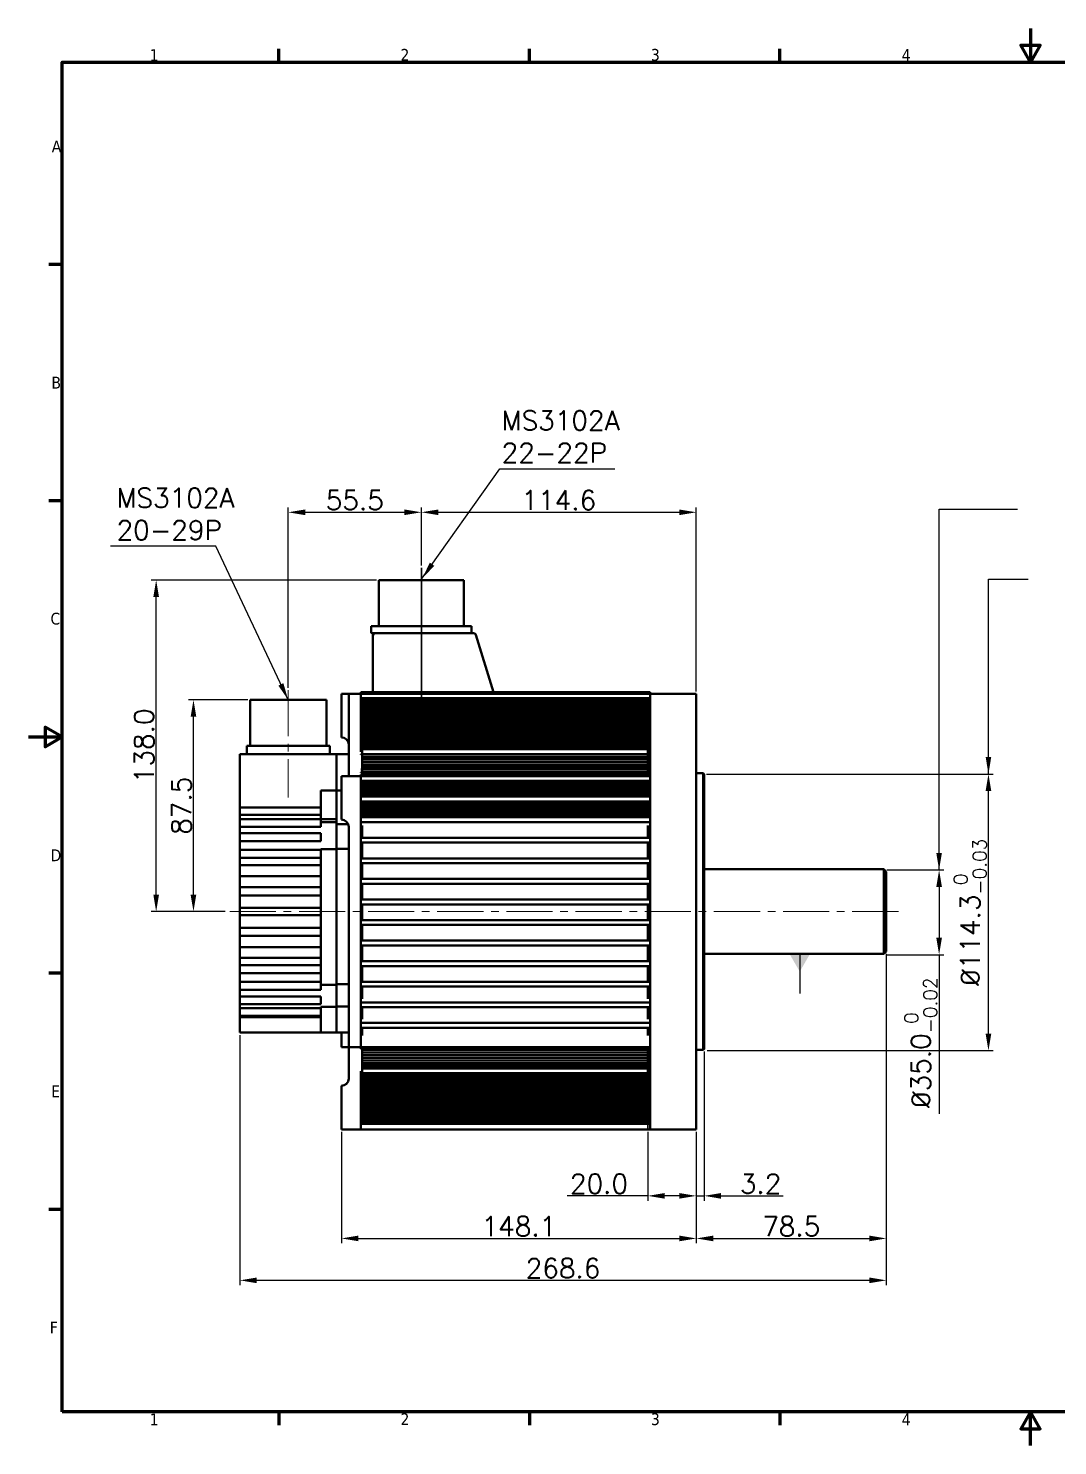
# Model space of a CAD drawing. Header units: millimetres. Extents: x 10 to 1874, y -110 to 593.
# Drawn here: x 10 to 435, y 8 to 593 of the extents above; entities that cross this region are included whole.
import ezdxf

# ---------------------------------------------------------------- set-up
doc = ezdxf.new("R2010")
doc.units = ezdxf.units.MM
doc.linetypes.add('CENTER2', pattern=[28.575, 19.05, -3.175, 3.175, -3.175])
for name, color, linetype, lineweight in [('경계(ISO)', 7, 'Continuous', 70), ('문자', 7, 'Continuous', 20), ('외형선', 7, 'Continuous', 35), ('외형선(ISO)', 7, 'Continuous', 50), ('중심선', 7, 'CENTER2', 18)]:
    doc.layers.add(name, color=color, linetype=linetype, lineweight=lineweight)
doc.styles.get("Standard").update_dxf_attribs({"font": 'romans.shx', "bigfont": 'whgtxt.shx'})
doc.styles.add('주 텍스트 (ISO)', font='')
doc.styles.get('주 텍스트 (ISO)').set_extended_font_data('Tahoma')
doc.dimstyles.new('Annotative', dxfattribs={"dimtxt": 8, "dimasz": 7, "dimexe": 2, "dimexo": 1, "dimgap": 1, "dimtad": 1, "dimdec": 1, "dimzin": 0, "dimdsep": 46, "dimtxsty": 'Standard', "dimcen": 0.09, "dimclrd": 7, "dimclre": 7, "dimadec": 0, "dimazin": 0, "dimtfac": 1, "dimtdec": 1, "dimtmove": 0, "dimatfit": 3, "dimfxl": 1, "dimtolj": 1, "dimtzin": 0, "dimarcsym": 0})

# ---------------------------------------------------------------- blocks, each defined once
blk = doc.blocks.new('*D36')
at = {"layer": 'Defpoints', "color": 0}
for p in [(78.07, 315.78), (101.48, 315.78), (92.23, 228.28)]:
    blk.add_point(p, dxfattribs=at)
at = {"layer": '외형선', "color": 7, "lineweight": -2}
for p, q in [((100.48, 315.78), (76.07, 315.78)), ((78.07, 235.28), (78.07, 308.78)), ((91.23, 228.28), (76.07, 228.28))]:
    blk.add_line(p, q, dxfattribs=at)
at = {"layer": '외형선', "color": 7}
for points in [[(76.9, 308.78), (79.23, 308.78), (78.07, 315.78)], [(76.9, 235.28), (79.23, 235.28), (78.07, 228.28)]]:
    blk.add_solid(points, dxfattribs=at)
at = {"layer": '외형선', "color": 0, "insert": (73.07, 272.03), "char_height": 8, "attachment_point": 5, "rotation": 90}
blk.add_mtext('\\A1;87.5', dxfattribs=at)
blk = doc.blocks.new('*D37')
at = {"layer": 'Defpoints', "color": 0}
for p in [(62.66, 365.28), (154.73, 365.28), (92.23, 228.28)]:
    blk.add_point(p, dxfattribs=at)
at = {"layer": '외형선', "color": 7, "lineweight": -2}
for p, q in [((153.73, 365.28), (60.66, 365.28)), ((62.66, 235.28), (62.66, 358.28)), ((91.23, 228.28), (60.66, 228.28))]:
    blk.add_line(p, q, dxfattribs=at)
at = {"layer": '외형선', "color": 7}
for points in [[(61.5, 358.28), (63.83, 358.28), (62.66, 365.28)], [(61.5, 235.28), (63.83, 235.28), (62.66, 228.28)]]:
    blk.add_solid(points, dxfattribs=at)
at = {"layer": '외형선', "color": 0, "insert": (57.66, 296.78), "char_height": 8, "attachment_point": 5, "rotation": 90}
blk.add_mtext('\\A1;138.0', dxfattribs=at)
blk = doc.blocks.new('*D39')
at = {"layer": 'Defpoints', "color": 0}
for p in [(172.23, 393.26), (172.23, 370.28), (117.23, 319.78)]:
    blk.add_point(p, dxfattribs=at)
at = {"layer": '외형선', "color": 7, "lineweight": -2}
for p, q in [((117.23, 320.78), (117.23, 395.26)), ((124.23, 393.26), (165.23, 393.26)), ((172.23, 371.28), (172.23, 395.26))]:
    blk.add_line(p, q, dxfattribs=at)
at = {"layer": '외형선', "color": 7}
for points in [[(124.23, 394.42), (124.23, 392.09), (117.23, 393.26)], [(165.23, 394.42), (165.23, 392.09), (172.23, 393.26)]]:
    blk.add_solid(points, dxfattribs=at)
at = {"layer": '외형선', "color": 0, "insert": (144.73, 398.26), "char_height": 8, "attachment_point": 5}
blk.add_mtext('\\A1;55.5', dxfattribs=at)
blk = doc.blocks.new('*D40')
at = {"layer": 'Defpoints', "color": 0}
for p in [(285.83, 393.26), (172.23, 370.28), (285.83, 318.28)]:
    blk.add_point(p, dxfattribs=at)
at = {"layer": '외형선', "color": 7, "lineweight": -2}
for p, q in [((172.23, 371.28), (172.23, 395.26)), ((179.23, 393.26), (278.83, 393.26)), ((285.83, 319.28), (285.83, 395.26))]:
    blk.add_line(p, q, dxfattribs=at)
at = {"layer": '외형선', "color": 7}
for points in [[(179.23, 394.42), (179.23, 392.09), (172.23, 393.26)], [(278.83, 394.42), (278.83, 392.09), (285.83, 393.26)]]:
    blk.add_solid(points, dxfattribs=at)
at = {"layer": '외형선', "color": 0, "insert": (229.03, 398.26), "char_height": 8, "attachment_point": 5}
blk.add_mtext('\\A1;114.6', dxfattribs=at)
blk = doc.blocks.new('*D48')
at = {"layer": 'Defpoints', "color": 0}
for p in [(363.63, 245.48), (363.63, 210.48), (386.16, 210.48)]:
    blk.add_point(p, dxfattribs=at)
at = {"layer": '외형선', "color": 7, "lineweight": -2}
for p, q in [((364.63, 245.48), (388.16, 245.48)), ((386.16, 238.48), (386.16, 217.48)), ((364.63, 210.48), (388.16, 210.48)), ((386.16, 210.48), (386.16, 144.68))]:
    blk.add_line(p, q, dxfattribs=at)
at = {"layer": '외형선', "color": 7}
for points in [[(385, 238.48), (387.33, 238.48), (386.16, 245.48)], [(385, 217.48), (387.33, 217.48), (386.16, 210.48)]]:
    blk.add_solid(points, dxfattribs=at)
at = {"layer": '외형선', "color": 0, "insert": (378.63, 174.08), "char_height": 8, "attachment_point": 5, "rotation": 90}
blk.add_mtext('\\A1;{\\fISOCPEUR|b0|i0|c0|p34;%%C}35.0{\\H0.7x;\\S 0^ -0.02;}', dxfattribs=at)
blk = doc.blocks.new('*D49')
at = {"layer": 'Defpoints', "color": 0}
for p in [(289.03, 285.13), (406.55, 285.13), (289.33, 170.83)]:
    blk.add_point(p, dxfattribs=at)
at = {"layer": '외형선', "color": 7, "lineweight": -2}
for p, q in [((290.03, 285.13), (408.55, 285.13)), ((406.55, 177.83), (406.55, 278.13)), ((290.33, 170.83), (408.55, 170.83))]:
    blk.add_line(p, q, dxfattribs=at)
at = {"layer": '외형선', "color": 7}
for points in [[(405.38, 278.13), (407.72, 278.13), (406.55, 285.13)], [(405.38, 177.83), (407.72, 177.83), (406.55, 170.83)]]:
    blk.add_solid(points, dxfattribs=at)
at = {"layer": '외형선', "color": 0, "insert": (399.02, 227.98), "char_height": 8, "attachment_point": 5, "rotation": 90}
blk.add_mtext('\\A1;{\\fISOCPEUR|b0|i0|c0|p34;%%C}114.3{\\H0.7x;\\S 0^ -0.03;}', dxfattribs=at)
blk = doc.blocks.new('*D53')
at = {"layer": 'Defpoints', "color": 0}
for p in [(265.83, 138.28), (285.83, 138.28), (265.83, 110.84)]:
    blk.add_point(p, dxfattribs=at)
at = {"layer": '외형선', "color": 7, "lineweight": -2}
for p, q in [((265.83, 137.28), (265.83, 108.84)), ((285.83, 137.28), (285.83, 108.84)), ((265.83, 110.84), (232.45, 110.84)), ((278.83, 110.84), (272.83, 110.84))]:
    blk.add_line(p, q, dxfattribs=at)
at = {"layer": '외형선', "color": 7}
for points in [[(272.83, 112), (272.83, 109.67), (265.83, 110.84)], [(278.83, 112), (278.83, 109.67), (285.83, 110.84)]]:
    blk.add_solid(points, dxfattribs=at)
at = {"layer": '외형선', "color": 0, "insert": (245.64, 115.84), "char_height": 8, "attachment_point": 5}
blk.add_mtext('\\A1;20.0', dxfattribs=at)
blk = doc.blocks.new('*D54')
at = {"layer": 'Defpoints', "color": 0}
for p in [(289.03, 171.43), (285.83, 138.28), (289.03, 110.84)]:
    blk.add_point(p, dxfattribs=at)
at = {"layer": '외형선', "color": 7, "lineweight": -2}
for p, q in [((289.03, 170.43), (289.03, 108.84)), ((285.83, 137.28), (285.83, 108.84)), ((278.83, 110.84), (271.83, 110.84)), ((285.83, 110.84), (289.03, 110.84)), ((296.03, 110.84), (321.79, 110.84))]:
    blk.add_line(p, q, dxfattribs=at)
at = {"layer": '외형선', "color": 7}
for points in [[(278.83, 112), (278.83, 109.67), (285.83, 110.84)], [(296.03, 112), (296.03, 109.67), (289.03, 110.84)]]:
    blk.add_solid(points, dxfattribs=at)
at = {"layer": '외형선', "color": 0, "insert": (312.41, 115.84), "char_height": 8, "attachment_point": 5}
blk.add_mtext('\\A1;3.2', dxfattribs=at)
blk = doc.blocks.new('*D55')
at = {"layer": 'Defpoints', "color": 0}
for p in [(139.23, 138.28), (285.83, 138.28), (285.83, 93.25)]:
    blk.add_point(p, dxfattribs=at)
at = {"layer": '외형선', "color": 7, "lineweight": -2}
for p, q in [((139.23, 137.28), (139.23, 91.25)), ((285.83, 137.28), (285.83, 91.25)), ((146.23, 93.25), (278.83, 93.25))]:
    blk.add_line(p, q, dxfattribs=at)
at = {"layer": '외형선', "color": 7}
for points in [[(146.23, 94.42), (146.23, 92.08), (139.23, 93.25)], [(278.83, 94.42), (278.83, 92.08), (285.83, 93.25)]]:
    blk.add_solid(points, dxfattribs=at)
at = {"layer": '외형선', "color": 0, "insert": (212.53, 98.25), "char_height": 8, "attachment_point": 5}
blk.add_mtext('\\A1;148.1', dxfattribs=at)
blk = doc.blocks.new('*D56')
at = {"layer": 'Defpoints', "color": 0}
for p in [(364.33, 211.78), (285.83, 138.28), (364.33, 93.25)]:
    blk.add_point(p, dxfattribs=at)
at = {"layer": '외형선', "color": 7, "lineweight": -2}
for p, q in [((364.33, 210.78), (364.33, 91.25)), ((285.83, 137.28), (285.83, 91.25)), ((292.83, 93.25), (357.33, 93.25))]:
    blk.add_line(p, q, dxfattribs=at)
at = {"layer": '외형선', "color": 7}
for points in [[(292.83, 94.42), (292.83, 92.08), (285.83, 93.25)], [(357.33, 94.42), (357.33, 92.08), (364.33, 93.25)]]:
    blk.add_solid(points, dxfattribs=at)
at = {"layer": '외형선', "color": 0, "insert": (325.08, 98.25), "char_height": 8, "attachment_point": 5}
blk.add_mtext('\\A1;78.5', dxfattribs=at)
blk = doc.blocks.new('*D57')
at = {"layer": 'Defpoints', "color": 0}
for p in [(364.33, 211.78), (97.23, 178.28), (364.33, 75.94)]:
    blk.add_point(p, dxfattribs=at)
at = {"layer": '외형선', "color": 7, "lineweight": -2}
for p, q in [((364.33, 210.78), (364.33, 73.94)), ((97.23, 177.28), (97.23, 73.94)), ((104.23, 75.94), (357.33, 75.94))]:
    blk.add_line(p, q, dxfattribs=at)
at = {"layer": '외형선', "color": 7}
for points in [[(104.23, 77.1), (104.23, 74.77), (97.23, 75.94)], [(357.33, 77.1), (357.33, 74.77), (364.33, 75.94)]]:
    blk.add_solid(points, dxfattribs=at)
at = {"layer": '외형선', "color": 0, "insert": (230.78, 80.94), "char_height": 8, "attachment_point": 5}
blk.add_mtext('\\A1;268.6', dxfattribs=at)
blk = doc.blocks.new('경계 Default Border')
at = {"layer": '경계(ISO)'}
for p, q in [((74.25, 410), (74.25, 413.9)), ((148.5, 410), (148.5, 413.9)), ((222.75, 410), (222.75, 413.9)), ((371.25, 410), (371.25, 413.9)), ((445.5, 410), (445.5, 413.9)), ((519.75, 410), (519.75, 413.9)), ((10, 350), (6.1, 350)), ((584, 350), (587.9, 350)), ((10, 280), (6.1, 280)), ((584, 280), (587.9, 280)), ((10, 140), (6.1, 140)), ((584, 140), (587.9, 140)), ((10, 70), (6.1, 70)), ((584, 70), (587.9, 70)), ((74.25, 10), (74.25, 6.1)), ((148.5, 10), (148.5, 6.1)), ((222.75, 10), (222.75, 6.1)), ((371.25, 10), (371.25, 6.1)), ((445.5, 10), (445.5, 6.1)), ((519.75, 10), (519.75, 6.1))]:
    blk.add_line(p, q, dxfattribs=at)
at = {"layer": '경계(ISO)', "flags": 128}
for points in [[(297, 420), (297, 410), (294.11, 415), (299.89, 415), (297, 410)], [(10, 10), (10, 410), (584, 410), (584, 10), (10, 10)], [(0, 210), (10, 210), (5, 212.89), (5, 207.11), (10, 210)], [(594, 210), (584, 210), (589, 212.89), (589, 207.11), (584, 210)], [(297, 0), (297, 10), (294.11, 5), (299.89, 5), (297, 10)]]:
    blk.add_lwpolyline(points, dxfattribs=at)
at = {"layer": '경계(ISO)', "char_height": 3.5, "attachment_point": 7, "style": '주 텍스트 (ISO)'}
for s, insert in [('1', (35.98, 410.32)), ('2', (110.29, 410.4)), ('3', (184.51, 410.33)), ('4', (258.85, 410.33)), ('5', (332.9, 410.4)), ('6', (407.29, 410.33)), ('7', (481.56, 410.4)), ('8', (556.09, 410.4)), ('A', (6.94, 383.25)), ('A', (585.24, 383.25)), ('B', (6.85, 313.25)), ('B', (585.15, 313.25)), ('C', (6.57, 243.25)), ('C', (584.87, 243.25)), ('D', (6.56, 173.19)), ('D', (584.86, 173.19)), ('E', (6.78, 103.25)), ('E', (585.08, 103.25)), ('F', (6.36, 33.25)), ('F', (584.66, 33.25)), ('1', (35.98, 6.02)), ('2', (110.29, 6.1)), ('3', (184.51, 6.03)), ('4', (258.85, 6.03)), ('5', (332.9, 6.1)), ('6', (407.29, 6.03)), ('7', (481.56, 6.1)), ('8', (556.09, 6.1))]:
    blk.add_mtext(s, dxfattribs=dict(at, insert=insert))

msp = doc.modelspace()

# ---------------------------------------------------------------- linework, layer by layer
at = {"layer": '외형선'}
for p, q in [((172.23, 370.28), (172.23, 313.98)), ((265.83, 161.71), (265.83, 138.28))]:
    msp.add_line(p, q, dxfattribs=at)
at = {"layer": '외형선(ISO)'}
for p, q in [((154.73, 365.28), (189.73, 365.28)), ((154.73, 365.28), (154.73, 346.28)), ((189.73, 365.28), (189.73, 346.28)), ((151.48, 343.28), (151.48, 346.28)), ((154.48, 346.28), (151.48, 346.28)), ((154.48, 346.28), (189.98, 346.28)), ((192.98, 346.28), (189.98, 346.28)), ((192.98, 346.28), (192.98, 343.28)), ((151.48, 343.28), (154.48, 343.28)), ((152.23, 342.28), (152.23, 318.98)), ((154.48, 343.28), (189.98, 343.28)), ((189.98, 343.28), (191.96, 343.28)), ((193.84, 343.28), (191.96, 343.28)), ((202.01, 318.98), (194.8, 342.57)), ((142.23, 318.28), (139.23, 318.28)), ((139.23, 318.28), (139.23, 300.28)), ((147.23, 318.28), (142.23, 318.28)), ((142.23, 314.28), (142.23, 318.28)), ((147.23, 318.98), (147.23, 318.28)), ((266.83, 318.98), (147.23, 318.98)), ((147.23, 316.4), (147.23, 318.28)), ((266.83, 318.28), (147.23, 318.28)), ((147.23, 316.4), (147.23, 315.65)), ((266.83, 316.4), (147.23, 316.4)), ((266.83, 318.28), (266.83, 318.98)), ((266.83, 293.28), (266.83, 318.28)), ((266.83, 318.28), (285.83, 318.28)), ((285.83, 318.28), (285.83, 293.28)), ((101.48, 315.78), (132.98, 315.78)), ((101.48, 296.78), (101.48, 315.78)), ((132.98, 296.78), (132.98, 315.78)), ((142.23, 295.79), (142.23, 314.28)), ((147.23, 315.65), (147.23, 314.9)), ((266.83, 315.65), (147.23, 315.65)), ((147.23, 314.9), (147.23, 314.15)), ((266.83, 314.9), (147.23, 314.9)), ((147.23, 314.15), (147.23, 313.4)), ((266.83, 314.15), (147.23, 314.15)), ((147.23, 313.4), (147.23, 312.65)), ((266.83, 313.4), (147.23, 313.4)), ((147.23, 312.65), (147.23, 311.9)), ((266.83, 312.65), (147.23, 312.65)), ((147.23, 311.9), (147.23, 311.15)), ((266.83, 311.9), (147.23, 311.9)), ((147.23, 311.15), (147.23, 310.4)), ((266.83, 311.15), (147.23, 311.15)), ((147.23, 310.4), (147.23, 309.65)), ((266.83, 310.4), (147.23, 310.4)), ((147.23, 309.65), (147.23, 308.9)), ((266.83, 309.65), (147.23, 309.65)), ((147.23, 308.9), (147.23, 308.15)), ((266.83, 308.9), (147.23, 308.9)), ((147.23, 308.15), (147.23, 307.4)), ((266.83, 308.15), (147.23, 308.15)), ((147.23, 307.4), (147.23, 306.65)), ((266.83, 307.4), (147.23, 307.4)), ((147.23, 306.65), (147.23, 305.9)), ((266.83, 306.65), (147.23, 306.65)), ((147.23, 305.9), (147.23, 305.15)), ((266.83, 305.9), (147.23, 305.9)), ((147.23, 305.15), (147.23, 304.4)), ((266.83, 305.15), (147.23, 305.15)), ((147.23, 304.4), (147.23, 303.65)), ((266.83, 304.4), (147.23, 304.4)), ((147.23, 303.65), (147.23, 302.9)), ((266.83, 303.65), (147.23, 303.65)), ((147.23, 302.9), (147.23, 302.15)), ((266.83, 302.9), (147.23, 302.9)), ((147.23, 302.15), (147.23, 301.4)), ((266.83, 302.15), (147.23, 302.15)), ((147.23, 301.4), (147.23, 300.65)), ((266.83, 301.4), (147.23, 301.4)), ((147.23, 300.65), (147.23, 299.9)), ((266.83, 300.65), (147.23, 300.65)), ((147.23, 299.9), (147.23, 299.15)), ((266.83, 299.9), (147.23, 299.9)), ((147.23, 299.15), (147.23, 298.4)), ((266.83, 299.15), (147.23, 299.15)), ((137.23, 293.28), (97.23, 293.28)), ((97.23, 293.28), (97.23, 271.33)), ((100.08, 296.78), (103.08, 296.78)), ((100.08, 296.78), (100.08, 293.28)), ((131.38, 296.78), (103.08, 296.78)), ((131.38, 296.78), (134.38, 296.78)), ((134.38, 293.28), (134.38, 296.78)), ((142.23, 293.28), (137.23, 293.28)), ((137.23, 293.28), (137.23, 278.28)), ((137.23, 278.28), (137.23, 293.28)), ((142.23, 294.27), (142.23, 295.79)), ((142.23, 294.27), (142.23, 284.98)), ((147.23, 298.4), (147.23, 297.65)), ((266.83, 298.4), (147.23, 298.4)), ((147.23, 297.65), (147.23, 296.9)), ((266.83, 297.65), (147.23, 297.65)), ((147.23, 296.9), (147.23, 296.15)), ((266.83, 296.9), (147.23, 296.9)), ((147.23, 296.15), (147.23, 295.44)), ((266.83, 296.15), (147.23, 296.15)), ((147.23, 295.44), (147.23, 294.27)), ((266.83, 295.4), (147.23, 295.4)), ((147.23, 293.32), (147.23, 293.23)), ((147.23, 293.32), (147.23, 293.32)), ((266.83, 293.32), (147.23, 293.32)), ((147.73, 294.86), (147.73, 293.32)), ((265.83, 293.35), (147.73, 293.35)), ((147.73, 293.23), (147.73, 286.95)), ((265.83, 294.86), (265.83, 293.32)), ((265.83, 293.23), (265.83, 286.95)), ((266.83, 293.28), (266.83, 163.28)), ((285.83, 163.28), (285.83, 293.28)), ((147.23, 286.95), (147.23, 286.95)), ((147.23, 286.95), (147.23, 286.95)), ((266.83, 286.95), (147.23, 286.95)), ((265.83, 292.29), (147.73, 292.29)), ((265.83, 292.26), (147.73, 292.26)), ((265.83, 291.23), (147.73, 291.23)), ((265.83, 291.2), (147.73, 291.2)), ((265.83, 290.17), (147.73, 290.17)), ((265.83, 290.14), (147.73, 290.14)), ((265.83, 289.11), (147.73, 289.11)), ((265.83, 289.08), (147.73, 289.08)), ((265.83, 288.05), (147.73, 288.05)), ((265.83, 288.01), (147.73, 288.01)), ((265.83, 286.99), (147.73, 286.99)), ((147.73, 286.95), (147.73, 285.9)), ((265.83, 286.95), (265.83, 285.9)), ((139.23, 280.28), (139.23, 284.28)), ((147.23, 284.28), (139.23, 284.28)), ((142.23, 284.28), (142.23, 284.98)), ((147.23, 285.9), (147.23, 285.89)), ((147.23, 285.89), (147.23, 285.76)), ((266.83, 285.89), (147.23, 285.89)), ((147.23, 284.98), (147.23, 284.28)), ((266.83, 284.98), (147.23, 284.98)), ((147.23, 282.37), (147.23, 284.28)), ((266.83, 284.28), (147.23, 284.28)), ((147.23, 282.37), (147.23, 280.28)), ((266.83, 282.28), (147.23, 282.28)), ((266.83, 282.03), (147.23, 282.03)), ((266.83, 281.28), (147.23, 281.28)), ((265.83, 285.93), (147.73, 285.93)), ((147.73, 285.76), (147.73, 284.98)), ((265.83, 285.76), (265.83, 284.98)), ((288.73, 285.43), (285.83, 285.43)), ((288.73, 285.43), (288.73, 171.13)), ((289.03, 285.13), (288.73, 285.43)), ((289.03, 285.13), (289.03, 171.43)), ((130.73, 278.28), (130.73, 275.28)), ((130.73, 278.28), (137.23, 278.28)), ((130.73, 266.53), (130.73, 275.28)), ((139.23, 278.28), (137.23, 278.28)), ((137.23, 278.28), (137.23, 275.28)), ((137.23, 266.41), (137.23, 275.28)), ((139.23, 280.28), (139.23, 266.28)), ((266.83, 280.53), (147.23, 280.53)), ((147.23, 176.28), (147.23, 280.28)), ((266.83, 279.78), (147.23, 279.78)), ((266.83, 279.03), (147.23, 279.03)), ((266.83, 278.28), (147.23, 278.28)), ((266.83, 277.53), (147.23, 277.53)), ((266.83, 276.78), (147.23, 276.78)), ((266.83, 276.03), (147.23, 276.03)), ((266.83, 275.78), (147.23, 275.78)), ((97.23, 269.08), (97.23, 271.33)), ((130.73, 271.33), (97.23, 271.33)), ((266.83, 273.78), (147.23, 273.78)), ((266.83, 273.53), (147.23, 273.53)), ((266.83, 272.78), (147.23, 272.78)), ((266.83, 272.03), (147.23, 272.03)), ((266.83, 271.28), (147.23, 271.28)), ((266.83, 270.53), (147.23, 270.53)), ((266.83, 269.78), (147.23, 269.78)), ((97.23, 269.08), (97.23, 268.21)), ((97.23, 266.53), (97.23, 268.21)), ((97.23, 268.21), (130.73, 268.21)), ((97.23, 264.07), (97.23, 266.53)), ((130.73, 266.53), (97.23, 266.53)), ((97.23, 264.07), (97.23, 263.3)), ((130.73, 266.53), (130.73, 264.07)), ((130.73, 266.41), (137.23, 266.41)), ((130.73, 265.23), (137.23, 265.23)), ((130.73, 263.3), (130.73, 264.07)), ((137.23, 266.28), (137.23, 266.41)), ((137.23, 266.28), (137.23, 264.46)), ((141.98, 264.46), (137.23, 264.46)), ((137.23, 264.46), (137.23, 254.28)), ((137.23, 264.46), (137.23, 254.28)), ((266.83, 269.03), (147.23, 269.03)), ((266.83, 268.28), (147.23, 268.28)), ((266.83, 267.53), (147.23, 267.53)), ((266.83, 267.28), (147.23, 267.28)), ((266.83, 265.28), (147.23, 265.28)), ((147.73, 263.89), (147.73, 258.8)), ((265.83, 263.89), (265.83, 258.8)), ((97.23, 263.3), (130.73, 263.3)), ((97.23, 260.62), (97.23, 263.3)), ((97.23, 257.97), (97.23, 260.62)), ((130.73, 260.62), (97.23, 260.62)), ((97.23, 257.97), (97.23, 257.33)), ((130.73, 260.62), (130.73, 257.97)), ((130.73, 257.33), (130.73, 257.97)), ((142.23, 263.28), (142.23, 176.28)), ((266.83, 258.78), (147.23, 258.78)), ((97.23, 257.33), (130.73, 257.33)), ((97.23, 253.77), (97.23, 257.33)), ((97.23, 250.97), (97.23, 253.77)), ((130.73, 253.77), (97.23, 253.77)), ((130.73, 254.03), (130.73, 251.03)), ((130.73, 254.03), (137.23, 254.03)), ((137.23, 251.28), (137.23, 254.28)), ((142.23, 254.28), (137.23, 254.28)), ((266.83, 256.78), (147.23, 256.78)), ((147.73, 256.44), (147.73, 250.32)), ((265.83, 256.44), (265.83, 250.32)), ((97.23, 250.97), (97.23, 250.47)), ((97.23, 247.43), (97.23, 250.47)), ((97.23, 250.47), (130.73, 250.47)), ((97.23, 244.53), (97.23, 247.43)), ((130.73, 247.43), (97.23, 247.43)), ((130.73, 245.93), (130.73, 251.03)), ((137.23, 251.28), (137.23, 201.28)), ((137.23, 201.03), (137.23, 251.03)), ((266.83, 250.28), (147.23, 250.28)), ((266.83, 248.28), (147.23, 248.28)), ((147.73, 248.02), (147.73, 241.85)), ((265.83, 248.02), (265.83, 241.85)), ((97.23, 244.53), (97.23, 242.94)), ((97.23, 238.33), (97.23, 242.94)), ((97.23, 242.94), (130.73, 242.94)), ((130.73, 236.83), (130.73, 245.93)), ((266.83, 241.78), (147.23, 241.78)), ((363.33, 245.78), (289.33, 245.78)), ((363.33, 245.78), (363.33, 210.78)), ((364.33, 244.78), (363.33, 245.78)), ((364.33, 244.78), (364.33, 211.78)), ((97.23, 235.36), (97.23, 238.33)), ((130.73, 238.33), (97.23, 238.33)), ((97.23, 235.36), (97.23, 234.96)), ((97.23, 229.78), (97.23, 234.96)), ((97.23, 234.96), (130.73, 234.96)), ((130.73, 228.28), (130.73, 236.83)), ((266.83, 239.78), (147.23, 239.78)), ((147.73, 239.58), (147.73, 233.39)), ((265.83, 239.58), (265.83, 233.39)), ((130.73, 229.78), (97.23, 229.78)), ((97.23, 226.78), (97.23, 229.78)), ((266.83, 233.28), (147.23, 233.28)), ((266.83, 231.28), (147.23, 231.28)), ((147.73, 231.13), (147.73, 224.93)), ((265.83, 231.13), (265.83, 224.93)), ((97.23, 221.6), (97.23, 226.78)), ((130.73, 226.78), (97.23, 226.78)), ((130.73, 219.73), (130.73, 228.28)), ((266.83, 224.78), (147.23, 224.78)), ((266.83, 222.78), (147.23, 222.78)), ((147.73, 222.68), (147.73, 216.49)), ((265.83, 222.68), (265.83, 216.49)), ((130.73, 221.6), (97.23, 221.6)), ((97.23, 221.6), (97.23, 221.21)), ((97.23, 218.23), (97.23, 221.21)), ((97.23, 213.63), (97.23, 218.23)), ((130.73, 218.23), (97.23, 218.23)), ((130.73, 210.63), (130.73, 219.73)), ((130.73, 213.63), (97.23, 213.63)), ((97.23, 213.63), (97.23, 212.04)), ((97.23, 209.13), (97.23, 212.04)), ((266.83, 216.28), (147.23, 216.28)), ((266.83, 214.28), (147.23, 214.28)), ((147.73, 214.22), (147.73, 208.05)), ((265.83, 214.22), (265.83, 208.05)), ((364.33, 211.78), (363.33, 210.78)), ((97.23, 206.09), (97.23, 209.13)), ((130.73, 209.13), (97.23, 209.13)), ((130.73, 206.09), (97.23, 206.09)), ((97.23, 206.09), (97.23, 205.59)), ((97.23, 202.8), (97.23, 205.59)), ((130.73, 201.03), (130.73, 210.63)), ((266.83, 207.78), (147.23, 207.78)), ((266.83, 205.78), (147.23, 205.78)), ((147.73, 205.75), (147.73, 199.63)), ((265.83, 205.75), (265.83, 199.63)), ((363.33, 210.78), (289.33, 210.78)), ((97.23, 199.24), (97.23, 202.8)), ((130.73, 202.8), (97.23, 202.8)), ((130.73, 199.24), (97.23, 199.24)), ((97.23, 199.24), (97.23, 198.59)), ((130.73, 201.03), (130.73, 198.03)), ((137.23, 201.03), (137.23, 198.03)), ((266.83, 199.28), (147.23, 199.28)), ((97.23, 195.94), (97.23, 198.59)), ((97.23, 193.26), (97.23, 195.94)), ((130.73, 195.94), (97.23, 195.94)), ((130.73, 193.26), (97.23, 193.26)), ((97.23, 193.26), (97.23, 192.5)), ((130.73, 198.03), (130.73, 195.94)), ((130.73, 198.03), (137.23, 198.03)), ((130.73, 192.5), (130.73, 193.26)), ((142.23, 198.28), (137.23, 198.28)), ((137.23, 198.03), (137.23, 189.13)), ((137.23, 198.03), (137.23, 189.13)), ((266.83, 197.28), (147.23, 197.28)), ((147.73, 197.27), (147.73, 192.19)), ((265.83, 197.27), (265.83, 192.19)), ((97.23, 190.03), (97.23, 192.5)), ((97.23, 188.35), (97.23, 190.03)), ((130.73, 190.03), (97.23, 190.03)), ((130.73, 188.35), (97.23, 188.35)), ((97.23, 188.35), (97.23, 187.49)), ((97.23, 185.24), (97.23, 187.49)), ((130.73, 192.5), (130.73, 190.03)), ((130.73, 188.96), (137.23, 188.96)), ((130.73, 181.28), (130.73, 188.96)), ((137.23, 189.13), (137.23, 181.28)), ((137.23, 189.13), (142.23, 189.13)), ((266.83, 190.78), (147.23, 190.78)), ((266.83, 188.78), (147.23, 188.78)), ((147.73, 188.78), (147.73, 183.9)), ((265.83, 188.78), (265.83, 183.9)), ((97.23, 184.65), (97.23, 185.24)), ((130.73, 185.24), (97.23, 185.24)), ((130.73, 184.65), (97.23, 184.65)), ((97.23, 184.65), (97.23, 180.3)), ((266.83, 182.28), (147.23, 182.28)), ((97.23, 178.28), (97.23, 180.3)), ((130.73, 178.28), (97.23, 178.28)), ((130.73, 181.28), (130.73, 178.28)), ((130.73, 178.28), (137.23, 178.28)), ((137.23, 178.28), (137.23, 181.28)), ((142.23, 178.28), (137.23, 178.28)), ((139.23, 178.28), (139.23, 172.28)), ((142.23, 172.28), (142.23, 176.28)), ((266.83, 180.28), (147.23, 180.28)), ((147.23, 176.28), (147.23, 174.25)), ((147.73, 180.28), (147.73, 177.04)), ((265.83, 180.28), (265.83, 177.04)), ((139.23, 172.28), (142.23, 172.28)), ((142.23, 172.28), (147.23, 172.28)), ((142.23, 171.59), (142.23, 172.28)), ((142.23, 171.59), (142.23, 162.29)), ((147.23, 173.36), (147.23, 174.25)), ((147.23, 173.36), (147.23, 173.28)), ((147.23, 172.28), (147.23, 173.28)), ((147.23, 172.28), (147.23, 171.58)), ((266.83, 172.28), (147.23, 172.28)), ((266.83, 171.58), (147.23, 171.58)), ((147.73, 171.58), (147.73, 161.71)), ((265.83, 171.15), (147.73, 171.15)), ((265.83, 170.12), (147.73, 170.12)), ((265.83, 170.05), (147.73, 170.05)), ((265.83, 171.58), (265.83, 161.71)), ((266.83, 173.28), (266.83, 173.36)), ((288.73, 171.13), (285.83, 171.13)), ((289.03, 171.43), (288.73, 171.13)), ((265.83, 169.02), (147.73, 169.02)), ((265.83, 168.95), (147.73, 168.95)), ((265.83, 167.92), (147.73, 167.92)), ((265.83, 167.85), (147.73, 167.85)), ((265.83, 166.83), (147.73, 166.83)), ((265.83, 166.75), (147.73, 166.75)), ((265.83, 165.73), (147.73, 165.73)), ((265.83, 165.65), (147.73, 165.65)), ((265.83, 164.63), (147.73, 164.63)), ((265.83, 164.55), (147.73, 164.55)), ((142.23, 160.78), (142.23, 162.29)), ((142.23, 159.28), (142.23, 160.78)), ((147.23, 162.29), (147.23, 161.45)), ((266.83, 161.57), (147.23, 161.57)), ((147.23, 161.45), (147.23, 160.82)), ((147.23, 160.82), (147.23, 160.07)), ((266.83, 160.82), (147.23, 160.82)), ((147.23, 160.07), (147.23, 159.32)), ((266.83, 160.07), (147.23, 160.07)), ((147.23, 159.32), (147.23, 158.57)), ((266.83, 159.32), (147.23, 159.32)), ((147.23, 158.57), (147.23, 157.82)), ((266.83, 158.57), (147.23, 158.57)), ((265.83, 163.53), (147.73, 163.53)), ((265.83, 163.46), (147.73, 163.46)), ((266.83, 138.28), (266.83, 163.28)), ((285.83, 163.28), (285.83, 138.28)), ((139.23, 156.28), (139.23, 142.28)), ((147.23, 157.82), (147.23, 157.07)), ((266.83, 157.82), (147.23, 157.82)), ((147.23, 157.07), (147.23, 156.32)), ((266.83, 157.07), (147.23, 157.07)), ((147.23, 156.32), (147.23, 155.57)), ((266.83, 156.32), (147.23, 156.32)), ((147.23, 155.57), (147.23, 154.82)), ((266.83, 155.57), (147.23, 155.57)), ((147.23, 154.82), (147.23, 154.07)), ((266.83, 154.82), (147.23, 154.82)), ((147.23, 154.07), (147.23, 153.32)), ((266.83, 154.07), (147.23, 154.07)), ((147.23, 153.32), (147.23, 152.57)), ((266.83, 153.32), (147.23, 153.32)), ((147.23, 152.57), (147.23, 151.82)), ((266.83, 152.57), (147.23, 152.57)), ((147.23, 151.82), (147.23, 151.07)), ((266.83, 151.82), (147.23, 151.82)), ((147.23, 151.07), (147.23, 150.32)), ((266.83, 151.07), (147.23, 151.07)), ((147.23, 150.32), (147.23, 149.57)), ((266.83, 150.32), (147.23, 150.32)), ((147.23, 149.57), (147.23, 148.82)), ((266.83, 149.57), (147.23, 149.57)), ((147.23, 148.82), (147.23, 148.07)), ((266.83, 148.82), (147.23, 148.82)), ((147.23, 148.07), (147.23, 147.32)), ((266.83, 148.07), (147.23, 148.07)), ((147.23, 147.32), (147.23, 146.57)), ((266.83, 147.32), (147.23, 147.32)), ((147.23, 146.57), (147.23, 145.82)), ((266.83, 146.57), (147.23, 146.57)), ((139.23, 138.28), (139.23, 142.28)), ((147.23, 145.82), (147.23, 145.07)), ((266.83, 145.82), (147.23, 145.82)), ((147.23, 145.07), (147.23, 144.32)), ((266.83, 145.07), (147.23, 145.07)), ((147.23, 144.32), (147.23, 143.57)), ((266.83, 144.32), (147.23, 144.32)), ((147.23, 143.57), (147.23, 142.82)), ((266.83, 143.57), (147.23, 143.57)), ((147.23, 142.82), (147.23, 142.07)), ((266.83, 142.82), (147.23, 142.82)), ((147.23, 142.07), (147.23, 141.32)), ((266.83, 142.07), (147.23, 142.07)), ((147.23, 141.32), (147.23, 140.57)), ((266.83, 141.32), (147.23, 141.32)), ((147.23, 140.57), (147.23, 139.28)), ((266.83, 140.57), (147.23, 140.57)), ((139.23, 138.28), (147.23, 138.28)), ((147.23, 138.28), (147.23, 139.28)), ((266.83, 138.28), (147.23, 138.28)), ((266.83, 138.28), (285.83, 138.28))]:
    msp.add_line(p, q, dxfattribs=at)
for centre, radius, start, end in [((153.23, 342.28), 1, 90, 180), ((193.84, 342.28), 1, 17, 90), ((139.23, 297.28), 3, 0, 90), ((139.23, 263.28), 3, 0, 90), ((289.33, 246.78), 1, 252.5424, 270), ((289.33, 209.78), 1, 90, 107.4576), ((139.23, 159.28), 3, 270, 0)]:
    msp.add_arc(centre, radius, start, end, dxfattribs=at)
at = {"layer": '중심선'}
for p, q in [((117.23, 319.78), (117.23, 275.44)), ((369.33, 228.28), (92.23, 228.28))]:
    msp.add_line(p, q, dxfattribs=at)

# ---------------------------------------------------------------- block references
at = {"xscale": 1.3942125, "yscale": 1.3942125, "zscale": 1.3942125}
msp.add_blockref('경계 Default Border', (9.84, 7.64), dxfattribs=at)

# ---------------------------------------------------------------- texts
at = {"layer": '문자', "color": 7, "char_height": 8, "attachment_point": 1}
for s, width, insert in [('MS3102A 22-22P', 50.3336, (205.42, 435.17)), ('MS3102A 20-29P ', 49.4975, (46.3, 403.2))]:
    msp.add_mtext_dynamic_manual_height_columns(s, width=width, gutter_width=1, heights=[0], dxfattribs=dict(at, insert=insert))

# ---------------------------------------------------------------- dimensions: what is measured, and where the dimension line sits
at = {"layer": '외형선'}
for base, p1, p2, text, picture, middle in [((172.23, 393.26), (117.23, 319.78), (172.23, 370.28), '55.5', '*D39', (144.73, 398.26)), ((285.83, 393.26), (172.23, 370.28), (285.83, 318.28), '114.6', '*D40', (229.03, 398.26)), ((364.33, 75.94), (97.23, 178.28), (364.33, 211.78), '268.6', '*D57', (230.78, 80.94)), ((285.83, 93.25), (139.23, 138.28), (285.83, 138.28), '148.1', '*D55', (212.53, 98.25))]:
    dim = msp.add_linear_dim(base=base, p1=p1, p2=p2, text=text, dimstyle='Annotative', dxfattribs=at)
    dim.commit()
    dim.dimension.update_dxf_attribs({"geometry": picture, "text_midpoint": middle})
for base, p1, p2, text, picture, middle in [((62.66, 365.28), (92.23, 228.28), (154.73, 365.28), '138.0', '*D37', (57.66, 296.78)), ((406.55, 285.13), (289.33, 170.83), (289.03, 285.13), '{\\fISOCPEUR|b0|i0|c0|p34;%%C}<>{\\H0.7x;\\S 0^ -0.03;}', '*D49', (399.02, 227.98)), ((386.16, 210.48), (363.63, 245.48), (363.63, 210.48), '{\\fISOCPEUR|b0|i0|c0|p34;%%C}<>{\\H0.7x;\\S 0^ -0.02;}', '*D48', (378.63, 174.08))]:
    dim = msp.add_linear_dim(base=base, p1=p1, p2=p2, angle=90, text=text, dimstyle='Annotative', dxfattribs=at)
    dim.commit()
    dim.dimension.update_dxf_attribs({"geometry": picture, "text_midpoint": middle})
dim = msp.add_linear_dim(base=(78.07, 315.78), p1=(92.23, 228.28), p2=(101.48, 315.78), angle=90, dimstyle='Annotative', dxfattribs=at)
dim.commit()
dim.dimension.update_dxf_attribs({"geometry": '*D36', "text_midpoint": (73.07, 272.03)})
for base, p2, picture, middle in [((364.33, 93.25), (364.33, 211.78), '*D56', (325.08, 98.25)), ((289.03, 110.84), (289.03, 171.43), '*D54', (312.41, 115.84)), ((265.83, 110.84), (265.83, 138.28), '*D53', (245.64, 115.84))]:
    dim = msp.add_linear_dim(base=base, p1=(285.83, 138.28), p2=p2, dimstyle='Annotative', dxfattribs=at)
    dim.commit()
    dim.dimension.update_dxf_attribs({"geometry": picture, "text_midpoint": middle})

# ---------------------------------------------------------------- leaders
at = {"layer": '외형선', "color": 7}
msp.add_leader([(172.62, 366.07), (204.72, 411.2), (252.2, 411.2)], dimstyle='Annotative', dxfattribs=at)
at = {"layer": '외형선'}
for points in [[(386.16, 245.48), (386.16, 394.61), (418.6, 394.61)], [(117.17, 315.82), (87.26, 379.22), (43.84, 379.22)], [(406.55, 285.13), (406.55, 365.62), (422.91, 365.62)]]:
    msp.add_leader(points, dimstyle='Annotative', dxfattribs=at)
msp.add_leader([(328.59, 210.48), (328.59, 194.48)], dimstyle='Annotative', override={"dimldrblk": 'DatumFilled'}, dxfattribs=at)

doc.saveas('drawing.dxf')
